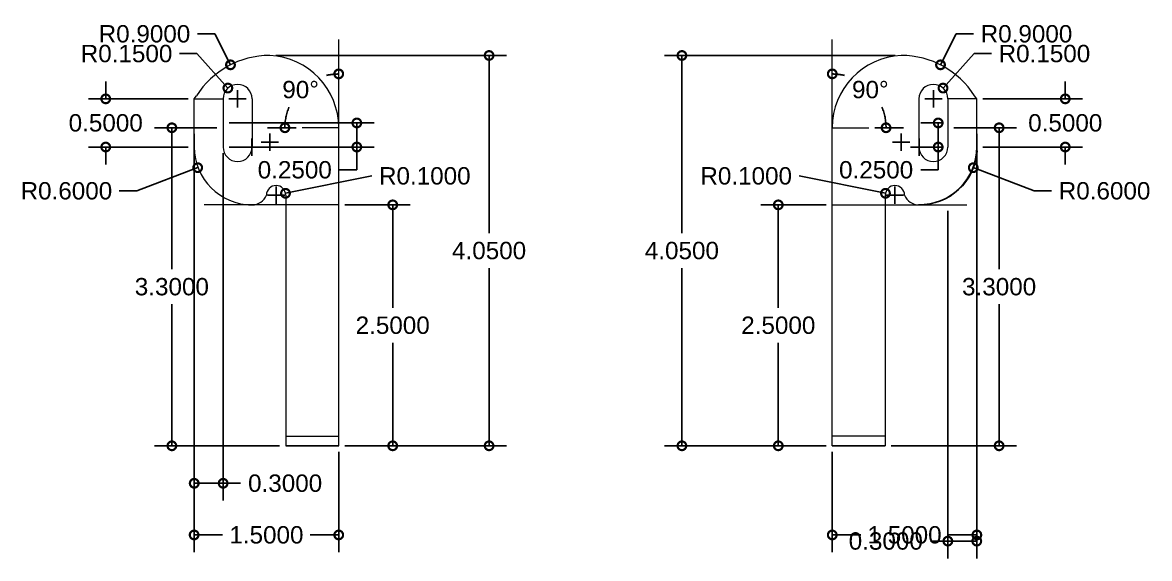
# Model space of a CAD drawing. Header units: centimetres. Extents: x -2.3 to 61.1, y -63.1 to 35.
# Drawn here: x 47.26 to 58.95, y 0.63 to 6.19 of the extents above; entities that cross this region are included whole.
import ezdxf

# ---------------------------------------------------------------- set-up
doc = ezdxf.new("R2010")
doc.units = ezdxf.units.CM
doc.header["$MEASUREMENT"] = 0
doc.linetypes.add('ACAD_ISO02W100', pattern=[15, 12, -3])
for name, color, linetype, lineweight in [('cuerpo clear', 7, 'Continuous', 15), ('guecos clear', 211, 'Continuous', 9), ('lineas clear', 8, 'ACAD_ISO02W100', 15), ('medida clear', 71, 'ACAD_ISO02W100', 18)]:
    doc.layers.add(name, color=color, linetype=linetype, lineweight=lineweight)
doc.styles.get("Standard").update_dxf_attribs({"font": 'arial.ttf'})
doc.dimstyles.get("Standard").update_dxf_attribs({"dimtxt": 0.18, "dimasz": 0.18, "dimexe": 0.18, "dimexo": 0.0625, "dimgap": 0.09, "dimtad": 0, "dimtih": 1, "dimtoh": 1, "dimdec": 4, "dimzin": 0, "dimdsep": 46, "dimtxsty": 'Standard', "dimblk": 'DOTSMALL', "dimcen": 0.09, "dimadec": 0, "dimazin": 0, "dimtfac": 1, "dimtdec": 4, "dimtofl": 0, "dimtmove": 0, "dimatfit": 3, "dimfxl": 1, "dimtolj": 1, "dimtzin": 0, "dimarcsym": 0})

# ---------------------------------------------------------------- blocks, each defined once
blk = doc.blocks.new('_DotSmall')
at = {"color": 0, "linetype": 'ByBlock', "const_width": 0.5}
blk.add_lwpolyline([(-0.0625, 0, 1), (0.0625, 0, 1)], format="xyb", close=True, dxfattribs=at)
blk = doc.blocks.new('*D412')
at = {"layer": 'Defpoints', "color": 0, "transparency": 16777216}
for p in [(49.827, 5.853), (50.543, 1.803), (52.103, 1.803)]:
    blk.add_point(p, dxfattribs=at)
at = {"layer": 'medida clear', "color": 0, "lineweight": -2, "transparency": 16777216}
for p, q in [((49.89, 5.853), (52.283, 5.853)), ((52.103, 5.853), (52.103, 4.01)), ((52.103, 1.803), (52.103, 3.646)), ((50.605, 1.803), (52.283, 1.803))]:
    blk.add_line(p, q, dxfattribs=at)
at = {"layer": 'medida clear', "color": 0, "lineweight": -2, "transparency": 16777216, "xscale": 0.18, "yscale": 0.18, "zscale": 0.18}
for p, rotation in [((52.103, 5.853), 90), ((52.103, 1.803), 270)]:
    blk.add_blockref('_DotSmall', p, dxfattribs=dict(at, rotation=rotation))
at = {"layer": 'medida clear', "color": 0, "transparency": 16777216, "insert": (52.103, 3.828), "char_height": 0.18, "attachment_point": 5}
blk.add_mtext('\\A1;4.0500', dxfattribs=at)
blk = doc.blocks.new('*D413')
at = {"layer": 'Defpoints', "color": 0, "transparency": 16777216}
for p in [(49.343, 5.103), (48.812, 1.803), (49.993, 1.803)]:
    blk.add_point(p, dxfattribs=at)
at = {"layer": 'medida clear', "color": 0, "lineweight": -2, "transparency": 16777216}
for p, q in [((49.28, 5.103), (48.632, 5.103)), ((48.812, 5.103), (48.812, 3.635)), ((48.812, 1.803), (48.812, 3.271)), ((49.93, 1.803), (48.632, 1.803))]:
    blk.add_line(p, q, dxfattribs=at)
at = {"layer": 'medida clear', "color": 0, "lineweight": -2, "transparency": 16777216, "xscale": 0.18, "yscale": 0.18, "zscale": 0.18}
for p, rotation in [((48.812, 5.103), 90), ((48.812, 1.803), 270)]:
    blk.add_blockref('_DotSmall', p, dxfattribs=dict(at, rotation=rotation))
at = {"layer": 'medida clear', "color": 0, "transparency": 16777216, "insert": (48.812, 3.453), "char_height": 0.18, "attachment_point": 5}
blk.add_mtext('\\A1;3.3000', dxfattribs=at)
blk = doc.blocks.new('*D404')
at = {"layer": 'Defpoints', "color": 0, "transparency": 16777216}
for p in [(49.344, 5.153), (49.344, 4.903), (50.731, 4.903)]:
    blk.add_point(p, dxfattribs=at)
at = {"layer": 'medida clear', "color": 0, "lineweight": -2, "transparency": 16777216}
for p, q in [((49.406, 5.153), (50.911, 5.153)), ((50.731, 5.153), (50.731, 4.903)), ((49.406, 4.903), (50.911, 4.903)), ((50.731, 4.903), (50.731, 4.666)), ((50.731, 4.666), (50.551, 4.666))]:
    blk.add_line(p, q, dxfattribs=at)
at = {"layer": 'medida clear', "color": 0, "lineweight": -2, "transparency": 16777216, "xscale": 0.18, "yscale": 0.18, "zscale": 0.18}
for p, rotation in [((50.731, 5.153), 90), ((50.731, 4.903), 270)]:
    blk.add_blockref('_DotSmall', p, dxfattribs=dict(at, rotation=rotation))
at = {"layer": 'medida clear', "color": 0, "transparency": 16777216, "insert": (50.087, 4.666), "char_height": 0.18, "attachment_point": 5}
blk.add_mtext('\\A1;0.2500', dxfattribs=at)
blk = doc.blocks.new('*D414')
at = {"layer": 'Defpoints', "color": 0, "transparency": 16777216}
for p in [(50.543, 4.303), (50.543, 1.803), (51.103, 1.803)]:
    blk.add_point(p, dxfattribs=at)
at = {"layer": 'medida clear', "color": 0, "lineweight": -2, "transparency": 16777216}
for p, q in [((50.605, 4.303), (51.283, 4.303)), ((51.103, 4.303), (51.103, 3.235)), ((51.103, 1.803), (51.103, 2.871)), ((50.605, 1.803), (51.283, 1.803))]:
    blk.add_line(p, q, dxfattribs=at)
at = {"layer": 'medida clear', "color": 0, "lineweight": -2, "transparency": 16777216, "xscale": 0.18, "yscale": 0.18, "zscale": 0.18}
for p, rotation in [((51.103, 4.303), 90), ((51.103, 1.803), 270)]:
    blk.add_blockref('_DotSmall', p, dxfattribs=dict(at, rotation=rotation))
at = {"layer": 'medida clear', "color": 0, "transparency": 16777216, "insert": (51.103, 3.053), "char_height": 0.18, "attachment_point": 5}
blk.add_mtext('\\A1;2.5000', dxfattribs=at)
blk = doc.blocks.new('*D415')
at = {"layer": 'Defpoints', "color": 0, "transparency": 16777216}
for p in [(49.42, 5.756), (49.827, 4.953)]:
    blk.add_point(p, dxfattribs=at)
at = {"layer": 'medida clear', "color": 0, "lineweight": -2, "transparency": 16777216}
for p, q in [((49.077, 6.077), (49.257, 6.077)), ((49.257, 6.077), (49.42, 5.756)), ((49.827, 4.863), (49.827, 5.043)), ((49.737, 4.953), (49.917, 4.953))]:
    blk.add_line(p, q, dxfattribs=at)
at = {"layer": 'medida clear', "color": 0, "lineweight": -2, "transparency": 16777216, "xscale": 0.18, "yscale": 0.18, "zscale": 0.18, "rotation": 296.9045879618639}
blk.add_blockref('_DotSmall', (49.42, 5.756), dxfattribs=at)
at = {"layer": 'medida clear', "color": 0, "transparency": 16777216, "insert": (48.528, 6.077), "char_height": 0.18, "attachment_point": 5}
blk.add_mtext('\\A1;R0.9000', dxfattribs=at)
blk = doc.blocks.new('*D405')
at = {"layer": 'Defpoints', "color": 0, "transparency": 16777216}
for p in [(49.393, 5.515), (49.494, 5.403)]:
    blk.add_point(p, dxfattribs=at)
at = {"layer": 'medida clear', "color": 0, "lineweight": -2, "transparency": 16777216}
for p, q in [((48.891, 5.872), (49.071, 5.872)), ((49.071, 5.872), (49.393, 5.515)), ((49.404, 5.403), (49.584, 5.403)), ((49.494, 5.313), (49.494, 5.493))]:
    blk.add_line(p, q, dxfattribs=at)
at = {"layer": 'medida clear', "color": 0, "lineweight": -2, "transparency": 16777216, "xscale": 0.18, "yscale": 0.18, "zscale": 0.18, "rotation": 312.041217374733}
blk.add_blockref('_DotSmall', (49.393, 5.515), dxfattribs=at)
at = {"layer": 'medida clear', "color": 0, "transparency": 16777216, "insert": (48.342, 5.872), "char_height": 0.18, "attachment_point": 5}
blk.add_mtext('\\A1;R0.1500', dxfattribs=at)
blk = doc.blocks.new('*D416')
at = {"layer": 'Defpoints', "color": 0, "transparency": 16777216}
for p in [(50.543, 6.017), (50.264, 5.587), (50.164, 5.103), (50.543, 5.103), (50.543, 5.103)]:
    blk.add_point(p, dxfattribs=at)
at = {"layer": 'medida clear', "color": 0, "lineweight": -2, "transparency": 16777216}
blk.add_line((50.101, 5.103), (49.805, 5.103), dxfattribs=at)
for start, end in [(90, 103.278), (157.5854, 180)]:
    blk.add_arc((50.543, 5.103), 0.558, start, end, dxfattribs=at)
at = {"layer": 'medida clear', "color": 0, "lineweight": -2, "transparency": 16777216, "xscale": 0.18, "yscale": 0.18, "zscale": 0.18}
blk.add_blockref('_DotSmall', (50.543, 5.662), dxfattribs=at)
at = {"layer": 'medida clear', "color": 0, "lineweight": -2, "transparency": 16777216, "xscale": 0.18, "yscale": 0.18, "zscale": 0.18, "rotation": 270.0000000000003}
blk.add_blockref('_DotSmall', (49.985, 5.103), dxfattribs=at)
at = {"layer": 'medida clear', "color": 0, "transparency": 16777216, "insert": (50.148, 5.498), "char_height": 0.18, "attachment_point": 5}
blk.add_mtext('\\A1;90°', dxfattribs=at)
blk = doc.blocks.new('*D411')
at = {"layer": 'Defpoints', "color": 0, "transparency": 16777216}
for p in [(49.64, 4.903), (49.08, 4.689)]:
    blk.add_point(p, dxfattribs=at)
at = {"layer": 'medida clear', "color": 0, "lineweight": -2, "transparency": 16777216}
for p, q in [((49.64, 4.813), (49.64, 4.993)), ((49.55, 4.903), (49.73, 4.903)), ((48.447, 4.448), (49.08, 4.689)), ((48.267, 4.448), (48.447, 4.448))]:
    blk.add_line(p, q, dxfattribs=at)
at = {"layer": 'medida clear', "color": 0, "lineweight": -2, "transparency": 16777216, "xscale": 0.18, "yscale": 0.18, "zscale": 0.18, "rotation": 20.88827241894611}
blk.add_blockref('_DotSmall', (49.08, 4.689), dxfattribs=at)
at = {"layer": 'medida clear', "color": 0, "transparency": 16777216, "insert": (47.718, 4.448), "char_height": 0.18, "attachment_point": 5}
blk.add_mtext('\\A1;R0.6000', dxfattribs=at)
blk = doc.blocks.new('*D427')
at = {"layer": 'Defpoints', "color": 0, "transparency": 16777216}
for p in [(49.043, 5.103), (50.543, 1.803), (49.043, 0.878)]:
    blk.add_point(p, dxfattribs=at)
at = {"layer": 'medida clear', "color": 0, "lineweight": -2, "transparency": 16777216}
for p, q in [((49.043, 5.041), (49.043, 0.698)), ((50.543, 1.741), (50.543, 0.698)), ((49.043, 0.878), (49.338, 0.878)), ((50.543, 0.878), (50.248, 0.878))]:
    blk.add_line(p, q, dxfattribs=at)
at = {"layer": 'medida clear', "color": 0, "lineweight": -2, "transparency": 16777216, "xscale": 0.18, "yscale": 0.18, "zscale": 0.18, "rotation": 180}
blk.add_blockref('_DotSmall', (49.043, 0.878), dxfattribs=at)
at = {"layer": 'medida clear', "color": 0, "lineweight": -2, "transparency": 16777216, "xscale": 0.18, "yscale": 0.18, "zscale": 0.18}
blk.add_blockref('_DotSmall', (50.543, 0.878), dxfattribs=at)
at = {"layer": 'medida clear', "color": 0, "transparency": 16777216, "insert": (49.793, 0.878), "char_height": 0.18, "attachment_point": 5}
blk.add_mtext('\\A1;1.5000', dxfattribs=at)
blk = doc.blocks.new('*D406')
at = {"layer": 'Defpoints', "color": 0, "transparency": 16777216}
for p in [(49.044, 5.403), (48.126, 4.903), (49.044, 4.903)]:
    blk.add_point(p, dxfattribs=at)
at = {"layer": 'medida clear', "color": 0, "lineweight": -2, "transparency": 16777216}
for p, q in [((48.126, 5.403), (48.126, 5.583)), ((48.981, 5.403), (47.946, 5.403)), ((48.981, 4.903), (47.946, 4.903)), ((48.126, 4.903), (48.126, 4.723))]:
    blk.add_line(p, q, dxfattribs=at)
at = {"layer": 'medida clear', "color": 0, "lineweight": -2, "transparency": 16777216, "xscale": 0.18, "yscale": 0.18, "zscale": 0.18}
for p, rotation in [((48.126, 5.403), 270), ((48.126, 4.903), 90)]:
    blk.add_blockref('_DotSmall', p, dxfattribs=dict(at, rotation=rotation))
at = {"layer": 'medida clear', "color": 0, "transparency": 16777216, "insert": (48.126, 5.153), "char_height": 0.18, "attachment_point": 5}
blk.add_mtext('\\A1;0.5000', dxfattribs=at)
blk = doc.blocks.new('*D425')
at = {"layer": 'Defpoints', "color": 0, "transparency": 16777216}
for p in [(49.893, 4.403), (49.991, 4.423)]:
    blk.add_point(p, dxfattribs=at)
at = {"layer": 'medida clear', "color": 0, "lineweight": -2, "transparency": 16777216}
for p, q in [((50.886, 4.603), (49.991, 4.423)), ((49.893, 4.313), (49.893, 4.493)), ((49.803, 4.403), (49.983, 4.403))]:
    blk.add_line(p, q, dxfattribs=at)
at = {"layer": 'medida clear', "color": 0, "lineweight": -2, "transparency": 16777216, "xscale": 0.18, "yscale": 0.18, "zscale": 0.18, "rotation": 191.3852447709883}
blk.add_blockref('_DotSmall', (49.991, 4.423), dxfattribs=at)
at = {"layer": 'medida clear', "color": 0, "transparency": 16777216, "insert": (51.436, 4.603), "char_height": 0.18, "attachment_point": 5}
blk.add_mtext('\\A1;R0.1000', dxfattribs=at)
blk = doc.blocks.new('*D417')
at = {"layer": 'Defpoints', "color": 0, "transparency": 16777216}
for p in [(49.044, 4.903), (49.344, 4.903), (49.344, 1.414)]:
    blk.add_point(p, dxfattribs=at)
at = {"layer": 'medida clear', "color": 0, "lineweight": -2, "transparency": 16777216}
for p, q in [((49.044, 4.841), (49.044, 1.234)), ((49.344, 4.841), (49.344, 1.234)), ((49.044, 1.414), (49.344, 1.414)), ((49.344, 1.414), (49.524, 1.414))]:
    blk.add_line(p, q, dxfattribs=at)
at = {"layer": 'medida clear', "color": 0, "lineweight": -2, "transparency": 16777216, "xscale": 0.18, "yscale": 0.18, "zscale": 0.18, "rotation": 180}
blk.add_blockref('_DotSmall', (49.044, 1.414), dxfattribs=at)
at = {"layer": 'medida clear', "color": 0, "lineweight": -2, "transparency": 16777216, "xscale": 0.18, "yscale": 0.18, "zscale": 0.18}
blk.add_blockref('_DotSmall', (49.344, 1.414), dxfattribs=at)
at = {"layer": 'medida clear', "color": 0, "transparency": 16777216, "insert": (49.987, 1.414), "char_height": 0.18, "attachment_point": 5}
blk.add_mtext('\\A1;0.3000', dxfattribs=at)
blk = doc.blocks.new('*D418')
at = {"layer": 'Defpoints', "color": 0, "transparency": 16777216}
for p in [(56.378, 5.853), (54.103, 1.803), (55.663, 1.803)]:
    blk.add_point(p, dxfattribs=at)
at = {"layer": 'medida clear', "color": 0, "lineweight": -2, "transparency": 16777216}
for p, q in [((56.316, 5.853), (53.923, 5.853)), ((54.103, 5.853), (54.103, 4.01)), ((54.103, 1.803), (54.103, 3.646)), ((55.6, 1.803), (53.923, 1.803))]:
    blk.add_line(p, q, dxfattribs=at)
at = {"layer": 'medida clear', "color": 0, "lineweight": -2, "transparency": 16777216, "xscale": 0.18, "yscale": 0.18, "zscale": 0.18}
for p, rotation in [((54.103, 5.853), 90), ((54.103, 1.803), 270)]:
    blk.add_blockref('_DotSmall', p, dxfattribs=dict(at, rotation=rotation))
at = {"layer": 'medida clear', "color": 0, "transparency": 16777216, "insert": (54.103, 3.828), "char_height": 0.18, "attachment_point": 5}
blk.add_mtext('\\A1;4.0500', dxfattribs=at)
blk = doc.blocks.new('*D419')
at = {"layer": 'Defpoints', "color": 0, "transparency": 16777216}
for p in [(56.863, 5.103), (56.213, 1.803), (57.394, 1.803)]:
    blk.add_point(p, dxfattribs=at)
at = {"layer": 'medida clear', "color": 0, "lineweight": -2, "transparency": 16777216}
for p, q in [((56.925, 5.103), (57.574, 5.103)), ((57.394, 5.103), (57.394, 3.635)), ((57.394, 1.803), (57.394, 3.271)), ((56.275, 1.803), (57.574, 1.803))]:
    blk.add_line(p, q, dxfattribs=at)
at = {"layer": 'medida clear', "color": 0, "lineweight": -2, "transparency": 16777216, "xscale": 0.18, "yscale": 0.18, "zscale": 0.18}
for p, rotation in [((57.394, 5.103), 90), ((57.394, 1.803), 270)]:
    blk.add_blockref('_DotSmall', p, dxfattribs=dict(at, rotation=rotation))
at = {"layer": 'medida clear', "color": 0, "transparency": 16777216, "insert": (57.394, 3.453), "char_height": 0.18, "attachment_point": 5}
blk.add_mtext('\\A1;3.3000', dxfattribs=at)
blk = doc.blocks.new('*D407')
at = {"layer": 'Defpoints', "color": 0, "transparency": 16777216}
for p in [(56.862, 5.153), (56.762, 4.903), (56.862, 4.903)]:
    blk.add_point(p, dxfattribs=at)
at = {"layer": 'medida clear', "color": 0, "lineweight": -2, "transparency": 16777216}
for p, q in [((56.799, 5.153), (56.582, 5.153)), ((56.762, 5.153), (56.762, 4.903)), ((56.799, 4.903), (56.582, 4.903)), ((56.762, 4.903), (56.762, 4.666)), ((56.762, 4.666), (56.582, 4.666))]:
    blk.add_line(p, q, dxfattribs=at)
at = {"layer": 'medida clear', "color": 0, "lineweight": -2, "transparency": 16777216, "xscale": 0.18, "yscale": 0.18, "zscale": 0.18}
for p, rotation in [((56.762, 5.153), 90), ((56.762, 4.903), 270)]:
    blk.add_blockref('_DotSmall', p, dxfattribs=dict(at, rotation=rotation))
at = {"layer": 'medida clear', "color": 0, "transparency": 16777216, "insert": (56.118, 4.666), "char_height": 0.18, "attachment_point": 5}
blk.add_mtext('\\A1;0.2500', dxfattribs=at)
blk = doc.blocks.new('*D420')
at = {"layer": 'Defpoints', "color": 0, "transparency": 16777216}
for p in [(55.663, 4.303), (55.103, 1.803), (55.663, 1.803)]:
    blk.add_point(p, dxfattribs=at)
at = {"layer": 'medida clear', "color": 0, "lineweight": -2, "transparency": 16777216}
for p, q in [((55.6, 4.303), (54.923, 4.303)), ((55.103, 4.303), (55.103, 3.235)), ((55.103, 1.803), (55.103, 2.871)), ((55.6, 1.803), (54.923, 1.803))]:
    blk.add_line(p, q, dxfattribs=at)
at = {"layer": 'medida clear', "color": 0, "lineweight": -2, "transparency": 16777216, "xscale": 0.18, "yscale": 0.18, "zscale": 0.18}
for p, rotation in [((55.103, 4.303), 90), ((55.103, 1.803), 270)]:
    blk.add_blockref('_DotSmall', p, dxfattribs=dict(at, rotation=rotation))
at = {"layer": 'medida clear', "color": 0, "transparency": 16777216, "insert": (55.103, 3.053), "char_height": 0.18, "attachment_point": 5}
blk.add_mtext('\\A1;2.5000', dxfattribs=at)
blk = doc.blocks.new('*D421')
at = {"layer": 'Defpoints', "color": 0, "transparency": 16777216}
for p in [(56.786, 5.756), (56.378, 4.953)]:
    blk.add_point(p, dxfattribs=at)
at = {"layer": 'medida clear', "color": 0, "lineweight": -2, "transparency": 16777216}
for p, q in [((56.948, 6.077), (56.786, 5.756)), ((57.128, 6.077), (56.948, 6.077)), ((56.378, 4.863), (56.378, 5.043)), ((56.288, 4.953), (56.468, 4.953))]:
    blk.add_line(p, q, dxfattribs=at)
at = {"layer": 'medida clear', "color": 0, "lineweight": -2, "transparency": 16777216, "xscale": 0.18, "yscale": 0.18, "zscale": 0.18, "rotation": 243.0954120381364}
blk.add_blockref('_DotSmall', (56.786, 5.756), dxfattribs=at)
at = {"layer": 'medida clear', "color": 0, "transparency": 16777216, "insert": (57.678, 6.077), "char_height": 0.18, "attachment_point": 5}
blk.add_mtext('\\A1;R0.9000', dxfattribs=at)
blk = doc.blocks.new('*D408')
at = {"layer": 'Defpoints', "color": 0, "transparency": 16777216}
for p in [(56.812, 5.515), (56.712, 5.403)]:
    blk.add_point(p, dxfattribs=at)
at = {"layer": 'medida clear', "color": 0, "lineweight": -2, "transparency": 16777216}
for p, q in [((57.135, 5.872), (56.812, 5.515)), ((57.315, 5.872), (57.135, 5.872)), ((56.622, 5.403), (56.802, 5.403)), ((56.712, 5.313), (56.712, 5.493))]:
    blk.add_line(p, q, dxfattribs=at)
at = {"layer": 'medida clear', "color": 0, "lineweight": -2, "transparency": 16777216, "xscale": 0.18, "yscale": 0.18, "zscale": 0.18, "rotation": 227.9587826252652}
blk.add_blockref('_DotSmall', (56.812, 5.515), dxfattribs=at)
at = {"layer": 'medida clear', "color": 0, "transparency": 16777216, "insert": (57.864, 5.872), "char_height": 0.18, "attachment_point": 5}
blk.add_mtext('\\A1;R0.1500', dxfattribs=at)
blk = doc.blocks.new('*D422')
at = {"layer": 'Defpoints', "color": 0, "transparency": 16777216}
for p in [(55.663, 6.017), (56.146, 5.382), (55.663, 5.103), (55.663, 5.103), (56.042, 5.103)]:
    blk.add_point(p, dxfattribs=at)
at = {"layer": 'medida clear', "color": 0, "lineweight": -2, "transparency": 16777216}
blk.add_line((56.105, 5.103), (56.401, 5.103), dxfattribs=at)
for start, end in [(76.722, 90), (0, 22.4146)]:
    blk.add_arc((55.663, 5.103), 0.558, start, end, dxfattribs=at)
at = {"layer": 'medida clear', "color": 0, "lineweight": -2, "transparency": 16777216, "xscale": 0.18, "yscale": 0.18, "zscale": 0.18}
for p, rotation in [((55.663, 5.662), 179.9999999999999), ((56.221, 5.103), 270)]:
    blk.add_blockref('_DotSmall', p, dxfattribs=dict(at, rotation=rotation))
at = {"layer": 'medida clear', "color": 0, "transparency": 16777216, "insert": (56.058, 5.498), "char_height": 0.18, "attachment_point": 5}
blk.add_mtext('\\A1;90°', dxfattribs=at)
blk = doc.blocks.new('*D409')
at = {"layer": 'Defpoints', "color": 0, "transparency": 16777216}
for p in [(56.566, 4.903), (57.126, 4.689)]:
    blk.add_point(p, dxfattribs=at)
at = {"layer": 'medida clear', "color": 0, "lineweight": -2, "transparency": 16777216}
for p, q in [((56.566, 4.813), (56.566, 4.993)), ((56.476, 4.903), (56.656, 4.903)), ((57.759, 4.448), (57.126, 4.689)), ((57.939, 4.448), (57.759, 4.448))]:
    blk.add_line(p, q, dxfattribs=at)
blk.add_arc((56.566, 4.903), 0.6, 269.1943, 356.3006, dxfattribs=at)
at = {"layer": 'medida clear', "color": 0, "lineweight": -2, "transparency": 16777216, "xscale": 0.18, "yscale": 0.18, "zscale": 0.18, "rotation": 159.1117275810537}
blk.add_blockref('_DotSmall', (57.126, 4.689), dxfattribs=at)
at = {"layer": 'medida clear', "color": 0, "transparency": 16777216, "insert": (58.488, 4.448), "char_height": 0.18, "attachment_point": 5}
blk.add_mtext('\\A1;R0.6000', dxfattribs=at)
blk = doc.blocks.new('*D423')
at = {"layer": 'Defpoints', "color": 0, "transparency": 16777216}
for p in [(57.163, 5.103), (55.663, 1.803), (57.163, 0.878)]:
    blk.add_point(p, dxfattribs=at)
at = {"layer": 'medida clear', "color": 0, "lineweight": -2, "transparency": 16777216}
for p, q in [((57.163, 5.041), (57.163, 0.698)), ((55.663, 1.741), (55.663, 0.698)), ((55.663, 0.878), (55.958, 0.878)), ((57.163, 0.878), (56.868, 0.878))]:
    blk.add_line(p, q, dxfattribs=at)
at = {"layer": 'medida clear', "color": 0, "lineweight": -2, "transparency": 16777216, "xscale": 0.18, "yscale": 0.18, "zscale": 0.18, "rotation": 180}
blk.add_blockref('_DotSmall', (55.663, 0.878), dxfattribs=at)
at = {"layer": 'medida clear', "color": 0, "lineweight": -2, "transparency": 16777216, "xscale": 0.18, "yscale": 0.18, "zscale": 0.18}
blk.add_blockref('_DotSmall', (57.163, 0.878), dxfattribs=at)
at = {"layer": 'medida clear', "color": 0, "transparency": 16777216, "insert": (56.413, 0.878), "char_height": 0.18, "attachment_point": 5}
blk.add_mtext('\\A1;1.5000', dxfattribs=at)
blk = doc.blocks.new('*D410')
at = {"layer": 'Defpoints', "color": 0, "transparency": 16777216}
for p in [(57.162, 5.403), (57.162, 4.903), (58.08, 4.903)]:
    blk.add_point(p, dxfattribs=at)
at = {"layer": 'medida clear', "color": 0, "lineweight": -2, "transparency": 16777216}
for p, q in [((58.08, 5.403), (58.08, 5.583)), ((57.224, 5.403), (58.26, 5.403)), ((57.224, 4.903), (58.26, 4.903)), ((58.08, 4.903), (58.08, 4.723))]:
    blk.add_line(p, q, dxfattribs=at)
at = {"layer": 'medida clear', "color": 0, "lineweight": -2, "transparency": 16777216, "xscale": 0.18, "yscale": 0.18, "zscale": 0.18}
for p, rotation in [((58.08, 5.403), 270), ((58.08, 4.903), 90)]:
    blk.add_blockref('_DotSmall', p, dxfattribs=dict(at, rotation=rotation))
at = {"layer": 'medida clear', "color": 0, "transparency": 16777216, "insert": (58.08, 5.153), "char_height": 0.18, "attachment_point": 5}
blk.add_mtext('\\A1;0.5000', dxfattribs=at)
blk = doc.blocks.new('*D424')
at = {"layer": 'Defpoints', "color": 0, "transparency": 16777216}
for p in [(56.215, 4.423), (56.313, 4.403)]:
    blk.add_point(p, dxfattribs=at)
at = {"layer": 'medida clear', "color": 0, "lineweight": -2, "transparency": 16777216}
for p, q in [((55.319, 4.603), (56.215, 4.423)), ((56.313, 4.313), (56.313, 4.493)), ((56.223, 4.403), (56.403, 4.403))]:
    blk.add_line(p, q, dxfattribs=at)
at = {"layer": 'medida clear', "color": 0, "lineweight": -2, "transparency": 16777216, "xscale": 0.18, "yscale": 0.18, "zscale": 0.18, "rotation": 348.6147552290099}
blk.add_blockref('_DotSmall', (56.215, 4.423), dxfattribs=at)
at = {"layer": 'medida clear', "color": 0, "transparency": 16777216, "insert": (54.77, 4.603), "char_height": 0.18, "attachment_point": 5}
blk.add_mtext('\\A1;R0.1000', dxfattribs=at)
blk = doc.blocks.new('*D426')
at = {"layer": 'Defpoints', "color": 0, "transparency": 16777216}
for p in [(57.162, 4.903), (56.862, 4.303), (56.862, 0.814)]:
    blk.add_point(p, dxfattribs=at)
at = {"layer": 'medida clear', "color": 0, "lineweight": -2, "transparency": 16777216}
for p, q in [((57.162, 4.841), (57.162, 0.634)), ((56.862, 4.241), (56.862, 0.634)), ((56.862, 0.814), (56.682, 0.814)), ((57.162, 0.814), (56.862, 0.814))]:
    blk.add_line(p, q, dxfattribs=at)
at = {"layer": 'medida clear', "color": 0, "lineweight": -2, "transparency": 16777216, "xscale": 0.18, "yscale": 0.18, "zscale": 0.18, "rotation": 180}
blk.add_blockref('_DotSmall', (56.862, 0.814), dxfattribs=at)
at = {"layer": 'medida clear', "color": 0, "lineweight": -2, "transparency": 16777216, "xscale": 0.18, "yscale": 0.18, "zscale": 0.18}
blk.add_blockref('_DotSmall', (57.162, 0.814), dxfattribs=at)
at = {"layer": 'medida clear', "color": 0, "transparency": 16777216, "insert": (56.218, 0.814), "char_height": 0.18, "attachment_point": 5}
blk.add_mtext('\\A1;0.3000', dxfattribs=at)

msp = doc.modelspace()

# ---------------------------------------------------------------- linework, layer by layer
at = {"layer": 'cuerpo clear'}
for p, q in [((49.04392, 5.40317), (49.06611, 5.43317)), ((49.04392, 4.90317), (49.04392, 5.40317)), ((57.16181, 5.40317), (57.13963, 5.43317)), ((57.16181, 4.90317), (57.16181, 5.40317)), ((50.54299, 1.80317), (50.54299, 5.10317)), ((55.66274, 1.80317), (55.66274, 5.10317)), ((49.99299, 4.40317), (49.99299, 1.80317)), ((56.21274, 4.40317), (56.21274, 1.80317)), ((49.99299, 1.90317), (50.54299, 1.90317)), ((56.21274, 1.90317), (55.66274, 1.90317)), ((49.99299, 1.80317), (50.54299, 1.80317)), ((50.54299, 1.80317), (49.99299, 1.80317)), ((56.21274, 1.80317), (55.66274, 1.80317)), ((55.66274, 1.80317), (56.21274, 1.80317))]:
    msp.add_line(p, q, dxfattribs=at)
for centre, radius, start, end in [((49.82742, 4.95317), 0.9, 90, 147.769047), ((49.79216, 5.10317), 0.75083, 0, 87.308535), ((56.41357, 5.10317), 0.75083, 92.691465, 180), ((56.37831, 4.95317), 0.9, 32.230953, 90), ((49.64392, 4.90317), 0.6, 180, 270), ((56.56181, 4.90317), 0.6, 270, 0), ((49.89299, 4.40317), 0.1, 0, 180), ((56.31274, 4.40317), 0.1, 0, 180), ((49.64474, 4.46309), 0.1599, 270, 337.994579), ((56.56099, 4.46309), 0.1599, 202.005421, 270), ((49.61137, 4.50102), 0.19814, 257.781685, 257.800594), ((49.6402, 4.90317), 0.6, 263.232162, 270.433038), ((56.56553, 4.90317), 0.6, 269.566962, 276.767838), ((56.59437, 4.50102), 0.19814, 282.199406, 282.218315)]:
    msp.add_arc(centre, radius, start, end, dxfattribs=at)
at = {"layer": 'guecos clear'}
for p, q in [((49.34392, 5.40317), (49.34392, 4.90317)), ((49.64392, 5.40317), (49.64392, 4.90317)), ((56.56181, 5.40317), (56.56181, 4.90317)), ((56.86181, 5.40317), (56.86181, 4.90317))]:
    msp.add_line(p, q, dxfattribs=at)
for centre, start, end in [((49.49392, 5.40317), 0, 180), ((56.71181, 5.40317), 0, 180), ((49.49392, 4.90317), 180, 360), ((56.71181, 4.90317), 180, 0)]:
    msp.add_arc(centre, 0.15, start, end, dxfattribs=at)
at = {"layer": 'lineas clear'}
for p, q in [((50.54299, 5.10317), (50.54299, 6.01721)), ((55.66274, 5.10317), (55.66274, 6.01721)), ((49.04392, 5.40317), (49.34392, 5.40317)), ((57.16181, 5.40317), (56.86181, 5.40317)), ((50.54299, 5.10317), (50.16353, 5.10317)), ((55.66274, 5.10317), (56.04221, 5.10317)), ((49.99299, 4.30317), (49.14616, 4.30317)), ((50.54299, 4.30317), (49.99299, 4.30317)), ((55.66274, 4.30317), (56.21274, 4.30317)), ((56.21274, 4.30317), (57.05957, 4.30317))]:
    msp.add_line(p, q, dxfattribs=at)

# ---------------------------------------------------------------- dimensions: what is measured, and where the dimension line sits
at = {"layer": 'medida clear'}
for center, mpoint, picture, middle in [((49.82742, 4.95317), (49.42017, 5.75576), '*D415', (48.52781, 6.07679)), ((56.37831, 4.95317), (56.78557, 5.75576), '*D421', (57.67792, 6.07679))]:
    dim = msp.add_radius_dim(center=center, mpoint=mpoint, dimstyle='Standard', dxfattribs=at)
    dim.commit()
    dim.dimension.update_dxf_attribs({"geometry": picture, "text_midpoint": middle})
for center, mpoint, picture, middle in [((49.49392, 5.40317), (49.39347, 5.51457), '*D405', (48.34154, 5.87221)), ((56.71181, 5.40317), (56.81226, 5.51457), '*D408', (57.86419, 5.87221)), ((49.6402, 4.90317), (49.07964, 4.68924), '*D411', (47.71764, 4.44784)), ((56.56553, 4.90317), (57.12609, 4.68924), '*D409', (58.48809, 4.44784)), ((49.89299, 4.40317), (49.99102, 4.42292), '*D425', (50.88645, 4.60322)), ((56.31274, 4.40317), (56.21471, 4.42292), '*D424', (55.31928, 4.60322))]:
    dim = msp.add_radius_dim(center=center, mpoint=mpoint, dimstyle='Standard', dxfattribs=at)
    dim.commit()
    dim.dimension.update_dxf_attribs({"geometry": picture, "text_midpoint": middle, "dimtype": 164})
for base, line1, line2, picture, middle in [((50.26383, 5.5867), ((50.54299, 5.10317), (50.16353, 5.10317)), ((50.54299, 5.10317), (50.54299, 6.01721)), '*D416', (50.1482, 5.49797)), ((56.14627, 5.38234), ((55.66274, 5.10317), (56.04221, 5.10317)), ((55.66274, 5.10317), (55.66274, 6.01721)), '*D422', (56.05754, 5.49797))]:
    dim = msp.add_angular_dim_2l(base=base, line1=line1, line2=line2, dimstyle='Standard', dxfattribs=at)
    dim.commit()
    dim.dimension.update_dxf_attribs({"geometry": picture, "text_midpoint": middle})
for base, p1, p2, angle, picture, middle in [((52.1031, 1.80317), (49.82742, 5.85317), (50.54299, 1.80317), 90, '*D412', (52.1031, 3.82817)), ((54.10263, 1.80317), (56.37831, 5.85317), (55.66274, 1.80317), 90, '*D418', (54.10263, 3.82817)), ((48.12557, 4.90317), (49.04392, 5.40317), (49.04392, 4.90317), 90, '*D406', (48.12557, 5.15317)), ((58.08016, 4.90317), (57.16181, 5.40317), (57.16181, 4.90317), 90, '*D410', (58.08016, 5.15317)), ((48.81171, 1.80317), (49.34299, 5.10317), (49.99299, 1.80317), 90, '*D413', (48.81171, 3.45317)), ((57.39402, 1.80317), (56.86274, 5.10317), (56.21274, 1.80317), 90, '*D419', (57.39402, 3.45317)), ((57.16274, 0.87833), (55.66274, 1.80317), (57.16274, 5.10317), 180, '*D423', (56.41274, 0.87833)), ((56.86181, 0.81393), (57.16181, 4.90317), (56.86181, 4.30317), 180, '*D426', (56.21849, 0.81393)), ((51.10251, 1.80317), (50.54299, 4.30317), (50.54299, 1.80317), 90, '*D414', (51.10251, 3.05317)), ((55.10322, 1.80317), (55.66274, 4.30317), (55.66274, 1.80317), 90, '*D420', (55.10322, 3.05317))]:
    dim = msp.add_linear_dim(base=base, p1=p1, p2=p2, angle=angle, dimstyle='Standard', dxfattribs=at)
    dim.commit()
    dim.dimension.update_dxf_attribs({"geometry": picture, "text_midpoint": middle})
for base, p1, p2, picture, middle in [((50.73057, 4.90317), (49.34392, 5.15317), (49.34392, 4.90317), '*D404', (50.08724, 4.66642)), ((56.76181, 4.90317), (56.86181, 5.15317), (56.86181, 4.90317), '*D407', (56.11849, 4.66642))]:
    dim = msp.add_linear_dim(base=base, p1=p1, p2=p2, angle=90, dimstyle='Standard', dxfattribs=at)
    dim.commit()
    dim.dimension.update_dxf_attribs({"geometry": picture, "text_midpoint": middle, "dimtype": 160})
for base, p1, p2, picture, middle in [((49.04299, 0.87833), (50.54299, 1.80317), (49.04299, 5.10317), '*D427', (49.79299, 0.87833)), ((49.34392, 1.41393), (49.04392, 4.90317), (49.34392, 4.90317), '*D417', (49.98725, 1.41393))]:
    dim = msp.add_linear_dim(base=base, p1=p1, p2=p2, dimstyle='Standard', dxfattribs=at)
    dim.commit()
    dim.dimension.update_dxf_attribs({"geometry": picture, "text_midpoint": middle})

doc.saveas('drawing.dxf')
